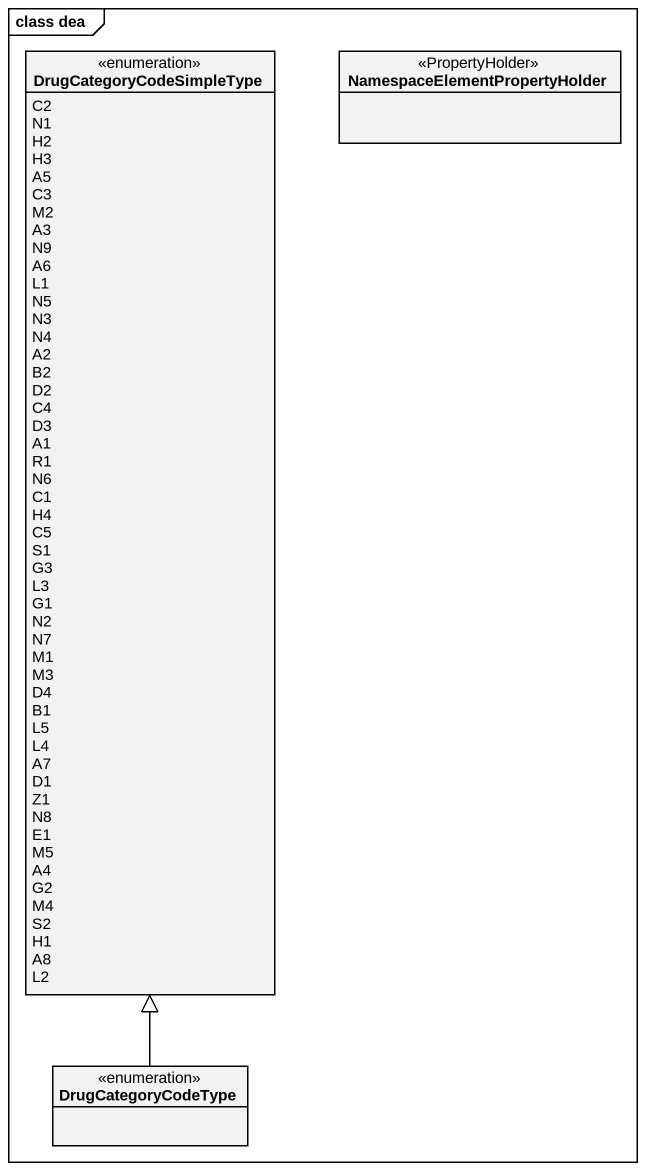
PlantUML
@startuml
mainframe class dea
hide circle
hide empty members
enum DrugCategoryCodeSimpleType {
  C2
  N1
  H2
  H3
  A5
  C3
  M2
  A3
  N9
  A6
  L1
  N5
  N3
  N4
  A2
  B2
  D2
  C4
  D3
  A1
  R1
  N6
  C1
  H4
  C5
  S1
  G3
  L3
  G1
  N2
  N7
  M1
  M3
  D4
  B1
  L5
  L4
  A7
  D1
  Z1
  N8
  E1
  M5
  A4
  G2
  M4
  S2
  H1
  A8
  L2
}
class "NamespaceElementPropertyHolder" as NamespaceElementPropertyHold <<PropertyHolder>>
enum DrugCategoryCodeType
DrugCategoryCodeType -up-|> DrugCategoryCodeSimpleType
@enduml
